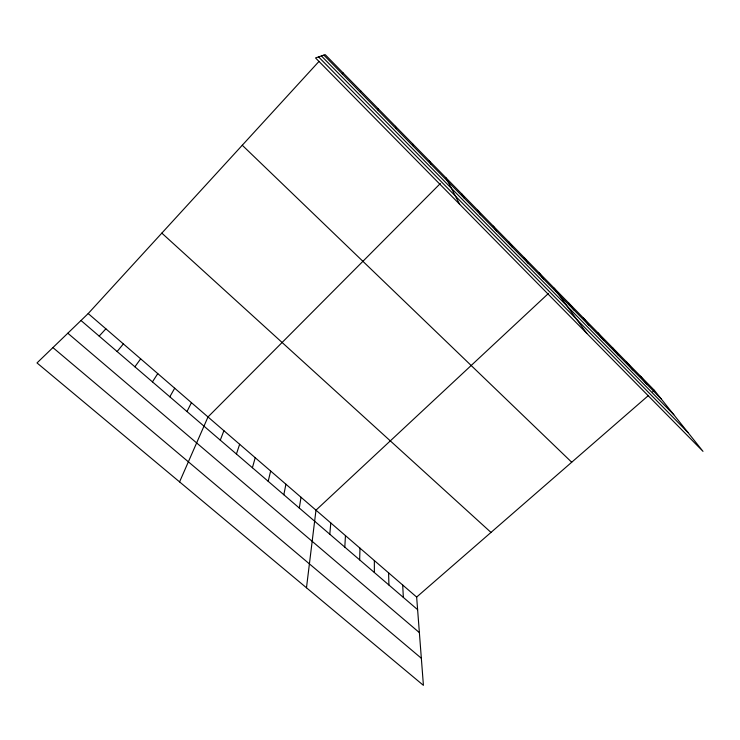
<?xml version="1.0" encoding="UTF-8"?>
<svg xmlns="http://www.w3.org/2000/svg" width="740" height="740" viewBox="0 0 740 740"><rect width="100%" height="100%" fill="white"/><g stroke="black" fill="none" stroke-linecap="round" stroke-linejoin="round"><path stroke-width="1.11" d="M359.659 559.884L359.982 548.146M344.803 547.128L345.46 535.612M329.8 534.234L330.799 522.958M306.48 587.782L315.98 510.174L548.497 293.41M299.312 508.047L301.023 497.262M283.836 494.755L285.908 484.219M268.195 481.315L270.646 471.038M360.399 92.334L360.75 90.9M252.396 467.736L255.226 457.727M236.43 454.018L239.649 444.278M220.289 440.161L223.906 430.689M179.579 481.897L207.996 416.962L440.328 183.52M186.989 411.551L191.438 402.671M169.821 396.797L174.696 388.213M152.449 381.877L157.777 373.608M134.893 366.79L140.665 358.845M117.133 351.537L123.367 343.915M342.241 73.834L343.082 72.881M88.199 313.557L416.648 597.069L423.419 685.351L37 362.933L88.199 313.557L319.023 61.392M99.169 336.108L105.885 328.819M416.648 597.069L648.471 395.484M652.689 391.812L654.382 390.341L703 451.363L315.527 57.933L325.202 54.649L654.382 390.341M52.91 347.587L421.338 658.258M67.812 333.222L419.377 632.617M81.002 320.503L417.619 609.677M161.829 233.119L490.99 532.421M242.276 145.244L571.706 462.232M318.57 56.897L687.941 432.465M323.861 55.102L661.245 398.962M321.391 55.944L673.807 414.724M640.516 376.207L647.084 384.522M626.502 361.916L632.755 369.926M612.341 347.476L618.279 355.163M598.031 332.88L603.637 340.252M583.564 318.126L588.837 325.165M568.94 303.215L573.879 309.912M554.158 288.137L586.82 333.398M539.21 272.894L543.447 278.897M524.105 257.483L527.971 263.125M508.824 241.906L512.321 247.179M493.377 226.153L496.494 231.047M477.763 210.225L480.482 214.73M461.964 194.121L464.285 198.218M445.989 177.831L459.688 204.305M429.348 160.848L430.819 164.113M412.495 143.671L413.54 146.501M395.456 126.29L396.039 128.667M378.205 108.697L378.325 110.612M402.69 585.016L403.346 597.411M388.593 572.843L388.925 585.035M374.357 560.559L374.366 572.52"/></g></svg>
